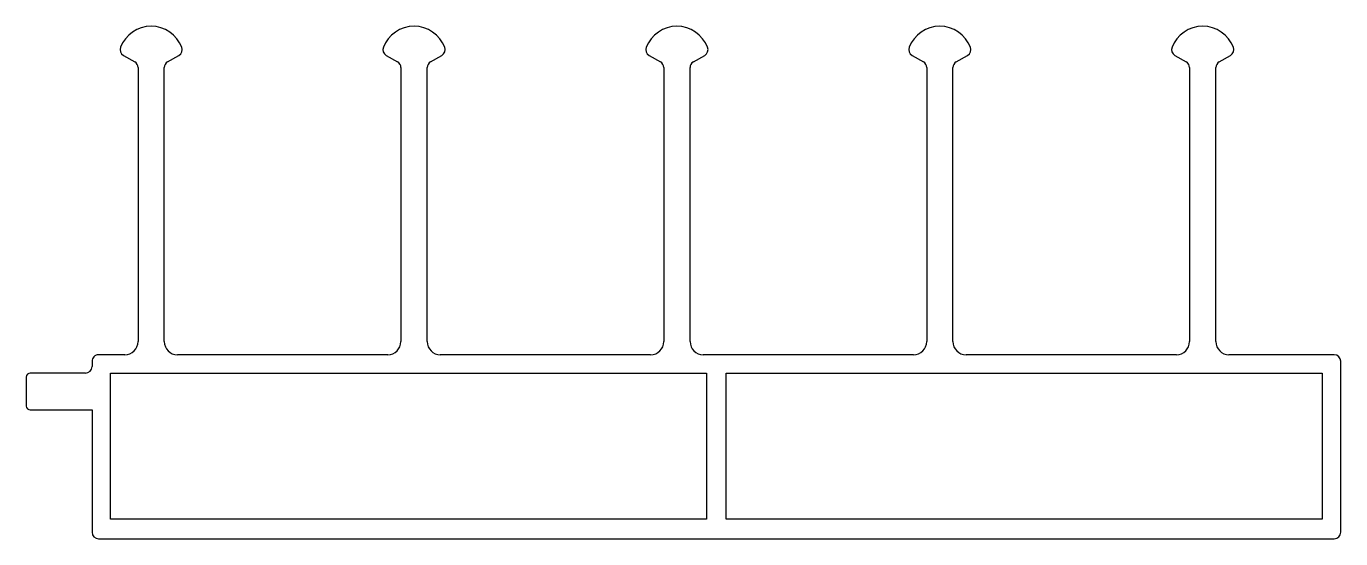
# Model space of a CAD drawing. Extents: x 639.3 to 739.3, y 771.6 to 810.6.
import ezdxf

# ---------------------------------------------------------------- set-up
doc = ezdxf.new("R2010")
doc.units = 0
doc.layers.get('0').update_dxf_attribs({"linetype": 'CONTINUOUS'})

msp = doc.modelspace()

# ---------------------------------------------------------------- linework, layer by layer
for p, q in [((646.664, 808.357), (647.53, 807.857)), ((650.03, 807.857), (650.896, 808.357)), ((666.664, 808.357), (667.53, 807.857)), ((670.03, 807.857), (670.896, 808.357)), ((686.664, 808.357), (687.53, 807.857)), ((690.03, 807.857), (690.896, 808.357)), ((706.664, 808.357), (707.53, 807.857)), ((710.03, 807.857), (710.896, 808.357)), ((726.664, 808.357), (727.53, 807.857)), ((730.03, 807.857), (730.896, 808.357)), ((647.78, 807.424), (647.78, 786.571)), ((649.78, 786.571), (649.78, 807.424)), ((667.78, 807.424), (667.78, 786.571)), ((669.78, 786.571), (669.78, 807.424)), ((687.78, 807.424), (687.78, 786.571)), ((689.78, 786.571), (689.78, 807.424)), ((707.78, 807.424), (707.78, 786.571)), ((709.78, 786.571), (709.78, 807.424)), ((727.78, 807.424), (727.78, 786.571)), ((729.78, 786.571), (729.78, 807.424)), ((644.28, 785.071), (644.28, 784.671)), ((646.78, 785.571), (644.78, 785.571)), ((666.78, 785.571), (650.78, 785.571)), ((686.78, 785.571), (670.78, 785.571)), ((706.78, 785.571), (690.78, 785.571)), ((726.78, 785.571), (710.78, 785.571)), ((738.78, 785.571), (730.78, 785.571)), ((739.28, 772.071), (739.28, 785.071)), ((643.78, 784.171), (639.58, 784.171)), ((645.68, 784.171), (691.03, 784.171)), ((645.68, 773.071), (645.68, 784.171)), ((691.03, 784.171), (691.03, 773.071)), ((692.53, 784.171), (737.88, 784.171)), ((692.53, 773.071), (692.53, 784.171)), ((737.88, 784.171), (737.88, 773.071)), ((639.28, 783.871), (639.28, 781.671)), ((639.58, 781.371), (644.28, 781.371)), ((644.28, 781.371), (644.28, 772.071)), ((691.03, 773.071), (645.68, 773.071)), ((737.88, 773.071), (692.53, 773.071)), ((644.78, 771.571), (738.78, 771.571))]:
    msp.add_line(p, q)
for centre, radius, start, end in [((648.78, 808.071), 2.5, 21.09056, 158.90944), ((668.78, 808.071), 2.5, 21.09056, 158.90944), ((688.78, 808.071), 2.5, 21.09056, 158.90944), ((708.78, 808.071), 2.5, 21.09056, 158.90944), ((728.78, 808.071), 2.5, 21.09056, 158.90944), ((646.914, 808.79), 0.5, 158.90944, 239.99987), ((650.646, 808.79), 0.5, 300.00013, 21.09056), ((666.914, 808.79), 0.5, 158.90944, 239.99987), ((670.646, 808.79), 0.5, 300.00013, 21.09056), ((686.914, 808.79), 0.5, 158.90944, 239.99987), ((690.646, 808.79), 0.5, 300.00013, 21.09056), ((706.914, 808.79), 0.5, 158.90944, 239.99987), ((710.646, 808.79), 0.5, 300.00013, 21.09056), ((726.914, 808.79), 0.5, 158.90944, 239.99987), ((730.646, 808.79), 0.5, 300.00013, 21.09056), ((647.28, 807.424), 0.5, 360, 59.99987), ((650.28, 807.424), 0.5, 120.00013, 180), ((667.28, 807.424), 0.5, 360, 59.99987), ((670.28, 807.424), 0.5, 120.00013, 180), ((687.28, 807.424), 0.5, 360, 59.99987), ((690.28, 807.424), 0.5, 120.00013, 180), ((707.28, 807.424), 0.5, 360, 59.99987), ((710.28, 807.424), 0.5, 120.00013, 180), ((727.28, 807.424), 0.5, 360, 59.99987), ((730.28, 807.424), 0.5, 120.00013, 180), ((646.78, 786.571), 1, 270, 360), ((650.78, 786.571), 1, 180, 270), ((666.78, 786.571), 1, 270, 360), ((670.78, 786.571), 1, 180, 270), ((686.78, 786.571), 1, 270, 360), ((690.78, 786.571), 1, 180, 270), ((706.78, 786.571), 1, 270, 360), ((710.78, 786.571), 1, 180, 270), ((726.78, 786.571), 1, 270, 360), ((730.78, 786.571), 1, 180, 270), ((644.78, 785.071), 0.5, 90, 180.00001), ((738.78, 785.071), 0.5, 0, 90), ((639.58, 783.871), 0.3, 90, 180), ((643.78, 784.671), 0.5, 270, 360), ((639.58, 781.671), 0.3, 180, 270), ((644.78, 772.071), 0.5, 180.00001, 270), ((738.78, 772.071), 0.5, 270, 360)]:
    msp.add_arc(centre, radius, start, end)

doc.saveas('drawing.dxf')
